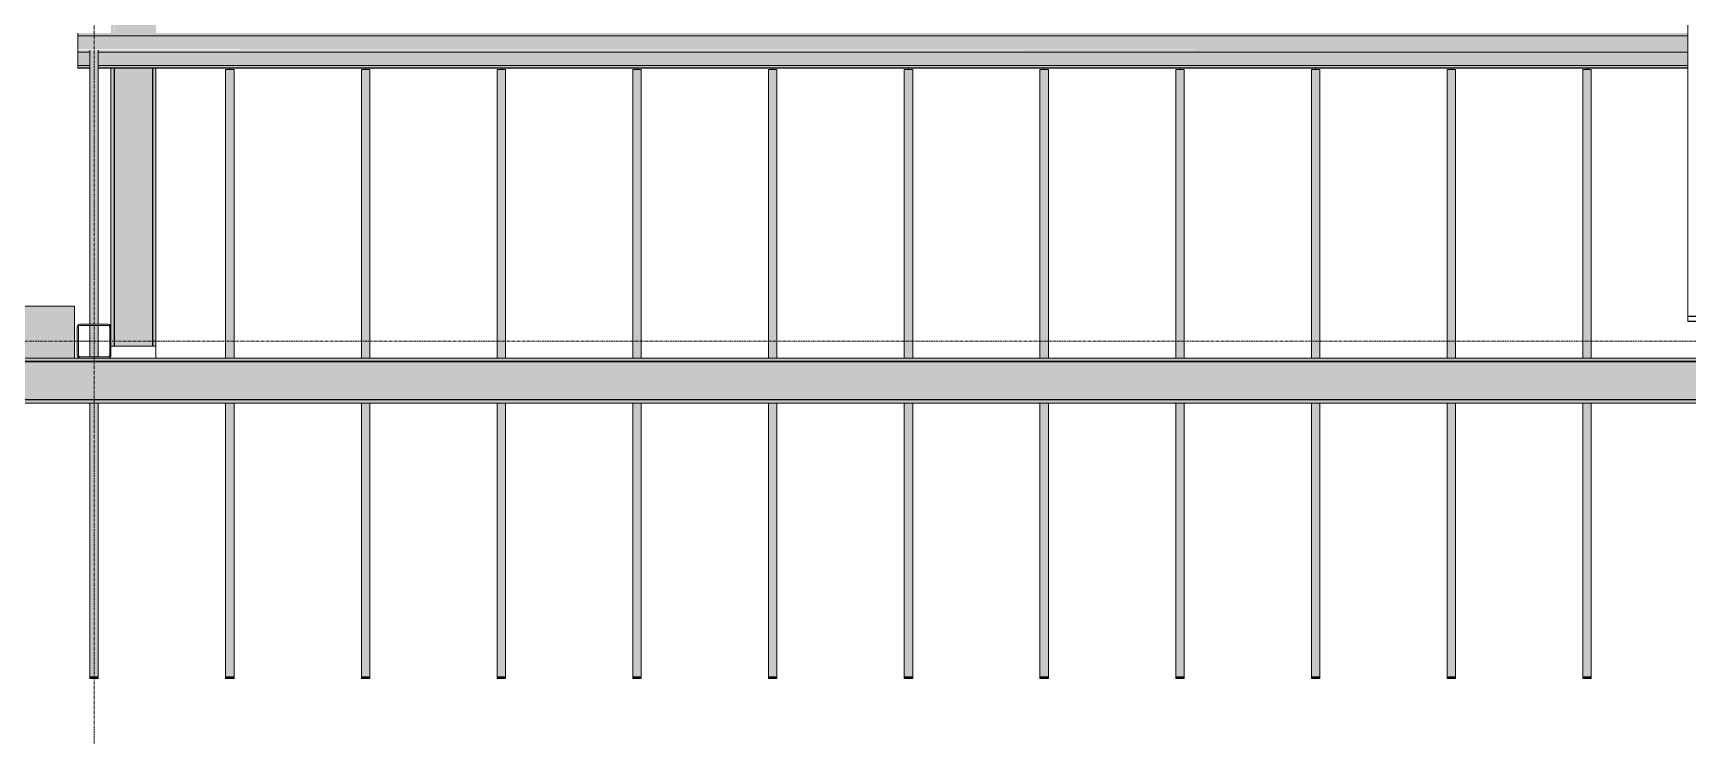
# Model space of a CAD drawing. Header units: inches. Extents: x 20139 to 37433, y -23296 to -20170.
# Drawn here: x 22785.5 to 23079.7, y -22854.4 to -22729.6 of the extents above; entities that cross this region are included whole.
import ezdxf

# ---------------------------------------------------------------- set-up
doc = ezdxf.new("R2010")
doc.units = ezdxf.units.IN
doc.header["$MEASUREMENT"] = 0
doc.linetypes.add('Grid Line 1_2_', pattern=[0.875, 0.5, -0.125, 0.125, -0.125])
for name, color, linetype, lineweight in [('S-BEAM', 12, 'Continuous', 9), ('S-COLS', 52, 'Continuous', 9), ('S-GRID', 1, 'Continuous', 9)]:
    doc.layers.add(name, color=color, linetype=linetype, lineweight=lineweight)

# ---------------------------------------------------------------- blocks, each defined once
blk = doc.blocks.new('W-Wide Flange - W21X166-782530-Structural Framing')
at = {"layer": 'S-BEAM'}
for p, q in [((23079.69, -22779.87), (23079.69, -22368.05)), ((23079.69, -22779.92), (23079.69, -22779.87)), ((23079.69, -22779.87), (23092.09, -22779.87)), ((23084.63, -22779.92), (23079.69, -22779.92)), ((23079.69, -22780.75), (23079.69, -22779.92)), ((23079.69, -22780.8), (23079.69, -22780.75)), ((23079.69, -22780.75), (23084.63, -22780.75)), ((23092.09, -22780.8), (23079.69, -22780.8))]:
    blk.add_line(p, q, dxfattribs=at)
blk = doc.blocks.new('Girt_C - 8_D-767115-Structural Framing')
at = {"layer": 'S-BEAM'}
for points in [[(24526.39, -22787.88), (24526.39, -22787.3), (22076.14, -22787.3), (22076.14, -22787.88), (24497.74, -22787.88)], [(22076.14, -22794.66), (24526.39, -22794.66), (24526.39, -22787.95), (22076.14, -22787.95), (22076.14, -22791.95)], [(24526.39, -22795.3), (24526.39, -22794.73), (22076.14, -22794.73), (22076.14, -22795.3), (24497.74, -22795.3)]]:
    blk.add_hatch(color=256, dxfattribs=at).paths.add_polyline_path(points, flags=0)
for p, q in [((22793.86, -22787.3), (22076.14, -22787.3)), ((23083.36, -22787.3), (22798.92, -22787.3)), ((22076.14, -22787.88), (24526.39, -22787.88)), ((22076.14, -22787.95), (24526.39, -22787.95)), ((22076.14, -22794.66), (24526.39, -22794.66)), ((22076.14, -22794.73), (24526.39, -22794.73)), ((22076.14, -22795.3), (24526.39, -22795.3))]:
    blk.add_line(p, q, dxfattribs=at)
blk = doc.blocks.new('W-Wide Flange - W21X166-807736-Structural Framing')
at = {"layer": 'S-BEAM'}
blk.add_hatch(color=256, dxfattribs=at).paths.add_polyline_path([(22441.38, -22787.3), (22792.89, -22787.3), (22792.89, -22778.1), (22077.06, -22778.1), (22077.06, -22787.3), (22424.1, -22787.3)], flags=0)
for p in [(22077.06, -22778.1), (22792.89, -22787.3)]:
    blk.add_line(p, (22792.89, -22778.1), dxfattribs=at)
blk = doc.blocks.new('Girt_C - 8_D-815255-Structural Framing')
at = {"layer": 'S-BEAM'}
h = blk.add_hatch(color=256, dxfattribs=at)
h.paths.add_polyline_path([(22799.39, -22785.18), (22799.96, -22785.18), (22799.96, -22735.82), (22799.39, -22735.82), (22799.39, -22782.26)], flags=0)
h.paths.add_polyline_path([(22799.39, -22729.58), (22799.96, -22729.58), (22799.96, -22675.87), (22799.39, -22675.87), (22799.39, -22724.16)], flags=0)
h.paths.add_polyline_path([(22799.39, -22669.63), (22799.96, -22669.63), (22799.96, -22615.93), (22799.39, -22615.93)], flags=0)
h.paths.add_polyline_path([(22799.39, -22609.68), (22799.96, -22609.68), (22799.96, -22555.98), (22799.39, -22555.98), (22799.39, -22569.23)], flags=0)
h.paths.add_polyline_path([(22799.96, -22549.73), (22799.96, -22496.03), (22799.39, -22496.03), (22799.39, -22549.73)], flags=0)
h.paths.add_polyline_path([(22799.96, -22489.79), (22799.96, -22436.08), (22799.39, -22436.08), (22799.39, -22489.79)], flags=0)
h.paths.add_polyline_path([(22799.96, -22429.84), (22799.96, -22376.13), (22799.39, -22376.13), (22799.39, -22429.84)], flags=0)
h = blk.add_hatch(color=256, dxfattribs=at)
h.paths.add_polyline_path([(22800.04, -22785.18), (22806.75, -22785.18), (22806.75, -22735.82), (22800.04, -22735.82), (22800.04, -22782.26)], flags=0)
h.paths.add_polyline_path([(22806.75, -22729.58), (22806.75, -22675.87), (22800.04, -22675.87), (22800.04, -22729.58)], flags=0)
h.paths.add_polyline_path([(22800.04, -22669.63), (22806.75, -22669.63), (22806.75, -22615.93), (22800.04, -22615.93)], flags=0)
h.paths.add_polyline_path([(22806.75, -22609.68), (22806.75, -22555.98), (22800.04, -22555.98), (22800.04, -22609.68)], flags=0)
h.paths.add_polyline_path([(22804.27, -22549.73), (22806.75, -22549.73), (22806.75, -22496.03), (22800.04, -22496.03), (22800.04, -22549.73)], flags=0)
h.paths.add_polyline_path([(22800.04, -22489.79), (22806.75, -22489.79), (22806.75, -22436.08), (22800.04, -22436.08)], flags=0)
h.paths.add_polyline_path([(22806.75, -22429.84), (22806.75, -22376.13), (22800.04, -22376.13), (22800.04, -22429.84)], flags=0)
h = blk.add_hatch(color=256, dxfattribs=at)
h.paths.add_polyline_path([(22806.82, -22785.18), (22807.39, -22785.18), (22807.39, -22735.82), (22806.82, -22735.82), (22806.82, -22762.9)], flags=0)
h.paths.add_polyline_path([(22806.82, -22729.58), (22807.39, -22729.58), (22807.39, -22675.87), (22806.82, -22675.87), (22806.82, -22724.16)], flags=0)
h.paths.add_polyline_path([(22807.39, -22669.63), (22807.39, -22615.93), (22806.82, -22615.93), (22806.82, -22669.63)], flags=0)
h.paths.add_polyline_path([(22806.82, -22609.68), (22807.39, -22609.68), (22807.39, -22555.98), (22806.82, -22555.98), (22806.82, -22569.23)], flags=0)
h.paths.add_polyline_path([(22806.82, -22549.73), (22807.39, -22549.73), (22807.39, -22496.03), (22806.82, -22496.03), (22806.82, -22530.49)], flags=0)
h.paths.add_polyline_path([(22807.39, -22489.79), (22807.39, -22436.08), (22806.82, -22436.08), (22806.82, -22489.79)], flags=0)
h.paths.add_polyline_path([(22806.82, -22429.84), (22807.39, -22429.84), (22807.39, -22376.13), (22806.82, -22376.13), (22806.82, -22414.29)], flags=0)
h = blk.add_hatch(color=256, dxfattribs=at)
h.paths.add_polyline_path([(22799.96, -22785.18), (22800.04, -22785.18), (22799.96, -22782.26)], flags=0)
h.paths.add_polyline_path([(22799.96, -22489.79), (22800.04, -22489.79), (22799.96, -22436.08)], flags=0)
h.paths.add_polyline_path([(22799.96, -22429.84), (22800.04, -22429.84), (22799.96, -22414.29)], flags=0)
h = blk.add_hatch(color=256, dxfattribs=at)
h.paths.add_polyline_path([(22806.75, -22785.18), (22806.82, -22785.18), (22806.75, -22762.9)], flags=0)
h.paths.add_polyline_path([(22806.75, -22729.58), (22806.82, -22729.58), (22806.75, -22724.16)], flags=0)
h.paths.add_polyline_path([(22806.75, -22609.68), (22806.82, -22609.68), (22806.75, -22569.23)], flags=0)
h.paths.add_polyline_path([(22806.75, -22549.73), (22806.82, -22549.73), (22806.75, -22530.49)], flags=0)
h.paths.add_polyline_path([(22806.75, -22429.84), (22806.82, -22429.84), (22806.75, -22414.29)], flags=0)
for p, q in [((22799.39, -22735.82), (22799.39, -22781.77)), ((22799.96, -22735.82), (22799.96, -22785.18)), ((22800.04, -22735.82), (22800.04, -22785.18)), ((22806.75, -22735.82), (22806.75, -22785.18)), ((22806.82, -22735.82), (22806.82, -22785.18)), ((22807.39, -22785.18), (22807.39, -22735.82)), ((22799.39, -22785.18), (22799.96, -22785.18)), ((22799.96, -22785.18), (22800.04, -22785.18)), ((22800.04, -22785.18), (22806.75, -22785.18)), ((22806.75, -22785.18), (22806.82, -22785.18)), ((22806.82, -22785.18), (22807.39, -22785.18))]:
    blk.add_line(p, q, dxfattribs=at)
blk = doc.blocks.new('Dimension Lumber - 2x8-834906-Structural Framing')
at = {"layer": 'S-BEAM'}
h = blk.add_hatch(color=256, dxfattribs=at)
h.paths.add_polyline_path([(22795.64, -22843.93), (22797.14, -22843.93), (22797.14, -22795.3), (22795.64, -22795.3), (22795.64, -22801.63)], flags=0)
h.paths.add_polyline_path([(22795.64, -22787.07), (22797.14, -22787.07), (22797.14, -22781.54), (22795.64, -22781.54), (22795.64, -22782.26)], flags=0)
h.paths.add_polyline_path([(22795.64, -22781.3), (22797.14, -22781.3), (22797.14, -22732.62), (22795.64, -22732.62), (22795.64, -22762.9)], flags=0)
blk.add_hatch(color=256, dxfattribs=at).paths.add_polyline_path([(22797.14, -22844.23), (22797.14, -22843.93), (22795.64, -22843.93), (22795.64, -22844.23)], flags=0)
for p, q in [((22795.64, -22781.3), (22795.64, -22732.62)), ((22797.14, -22781.3), (22797.14, -22732.62)), ((22795.64, -22787.07), (22795.64, -22781.54)), ((22797.14, -22787.07), (22797.14, -22781.54)), ((22795.64, -22843.93), (22795.64, -22795.3)), ((22797.14, -22843.93), (22797.14, -22795.3)), ((22795.64, -22844.23), (22795.64, -22843.93)), ((22795.64, -22843.93), (22797.14, -22843.93)), ((22797.14, -22844.23), (22795.64, -22844.23)), ((22797.14, -22843.93), (22797.14, -22844.23))]:
    blk.add_line(p, q, dxfattribs=at)
blk = doc.blocks.new('Dimension Lumber - 2x8-835966-Structural Framing')
at = {"layer": 'S-BEAM'}
h = blk.add_hatch(color=256, dxfattribs=at)
h.paths.add_polyline_path([(22821.27, -22843.93), (22821.27, -22795.3), (22819.77, -22795.3), (22819.77, -22843.93)], flags=0)
h.paths.add_polyline_path([(22819.77, -22787.3), (22821.27, -22787.3), (22821.27, -22736.04), (22819.77, -22736.04), (22819.77, -22762.9)], flags=0)
blk.add_hatch(color=256, dxfattribs=at).paths.add_polyline_path([(22821.27, -22844.23), (22821.27, -22843.93), (22819.77, -22843.93), (22819.77, -22844.23)], flags=0)
for p, q in [((22821.27, -22736.04), (22819.77, -22736.04)), ((22819.77, -22787.3), (22819.77, -22736.04)), ((22821.27, -22787.3), (22821.27, -22736.04)), ((22819.77, -22843.93), (22819.77, -22795.3)), ((22821.27, -22843.93), (22821.27, -22795.3)), ((22819.77, -22844.23), (22819.77, -22843.93)), ((22819.77, -22843.93), (22821.27, -22843.93)), ((22821.27, -22844.23), (22819.77, -22844.23)), ((22821.27, -22843.93), (22821.27, -22844.23))]:
    blk.add_line(p, q, dxfattribs=at)
blk = doc.blocks.new('Girt_Z - 8_D-834908-Structural Framing')
at = {"layer": 'S-BEAM'}
h = blk.add_hatch(color=256, dxfattribs=at)
h.paths.add_polyline_path([(23948.19, -22730.04), (23948.19, -22729.58), (23671.09, -22729.58), (23671.09, -22730.04), (23944.77, -22730.04)], flags=0)
h.paths.add_polyline_path([(23658.69, -22730.04), (23658.69, -22729.58), (23381.59, -22729.58), (23381.59, -22730.04), (23599.16, -22730.04)], flags=0)
h.paths.add_polyline_path([(23369.19, -22730.04), (23369.19, -22729.58), (23092.09, -22729.58), (23092.09, -22730.04), (23322.68, -22730.04)], flags=0)
h.paths.add_polyline_path([(23079.69, -22730.04), (23079.69, -22729.58), (22793.52, -22729.58), (22793.52, -22730.04), (23046.19, -22730.04)], flags=0)
h = blk.add_hatch(color=256, dxfattribs=at)
h.paths.add_polyline_path([(23948.19, -22732.4), (23948.19, -22730.04), (23671.09, -22730.04), (23671.09, -22732.4), (23944.77, -22732.4)], flags=0)
h.paths.add_polyline_path([(23658.69, -22732.4), (23658.69, -22730.04), (23381.59, -22730.04), (23381.59, -22732.4), (23599.16, -22732.4)], flags=0)
h.paths.add_polyline_path([(23369.19, -22732.4), (23369.19, -22730.04), (23092.09, -22730.04), (23092.09, -22732.4), (23322.68, -22732.4)], flags=0)
h.paths.add_polyline_path([(23079.69, -22732.4), (23079.69, -22730.04), (22793.52, -22730.04), (22793.52, -22732.4), (23046.19, -22732.4)], flags=0)
h = blk.add_hatch(color=256, dxfattribs=at)
h.paths.add_polyline_path([(23944.77, -22732.6), (23948.19, -22732.5), (23948.19, -22732.4), (23671.09, -22732.5), (23671.09, -22732.6), (23875.65, -22732.6)], flags=0)
h.paths.add_polyline_path([(23658.69, -22732.6), (23658.69, -22732.4), (23381.59, -22732.5), (23381.59, -22732.6), (23599.16, -22732.6)], flags=0)
h.paths.add_polyline_path([(23369.19, -22732.6), (23369.19, -22732.4), (23092.09, -22732.5), (23092.09, -22732.6), (23322.68, -22732.6)], flags=0)
h.paths.add_polyline_path([(23079.69, -22732.6), (23079.69, -22732.4), (22793.52, -22732.5), (22793.52, -22732.6), (23046.19, -22732.6)], flags=0)
h = blk.add_hatch(color=256, dxfattribs=at)
h.paths.add_polyline_path([(23948.19, -22732.91), (23948.19, -22732.6), (23671.09, -22732.6), (23671.09, -22732.91), (23944.77, -22732.91)], flags=0)
h.paths.add_polyline_path([(23658.69, -22732.91), (23658.69, -22732.6), (23381.59, -22732.6), (23381.59, -22732.91), (23599.16, -22732.91)], flags=0)
h.paths.add_polyline_path([(23369.19, -22732.91), (23369.19, -22732.6), (23092.09, -22732.6), (23092.09, -22732.91), (23322.68, -22732.91)], flags=0)
h.paths.add_polyline_path([(23079.69, -22732.91), (23079.69, -22732.6), (22793.52, -22732.62), (22793.52, -22732.91), (22795.64, -22732.91), (22795.64, -22732.62), (22797.14, -22732.62), (22797.14, -22732.91), (23046.19, -22732.91)], flags=0)
h = blk.add_hatch(color=256, dxfattribs=at)
h.paths.add_polyline_path([(23948.19, -22735.31), (23948.19, -22732.99), (23671.09, -22732.99), (23671.09, -22735.31), (23944.77, -22735.31)], flags=0)
h.paths.add_polyline_path([(23658.69, -22735.31), (23658.69, -22732.99), (23381.59, -22732.99), (23381.59, -22735.31), (23599.16, -22735.31)], flags=0)
h.paths.add_polyline_path([(23369.19, -22735.31), (23369.19, -22732.99), (23092.09, -22732.99), (23092.09, -22735.31), (23322.68, -22735.31)], flags=0)
h.paths.add_polyline_path([(23079.69, -22735.31), (23079.69, -22732.99), (22797.14, -22732.99), (22797.14, -22735.31), (23046.19, -22735.31)], flags=0)
h.paths.add_polyline_path([(22795.64, -22735.31), (22795.64, -22732.99), (22793.52, -22732.99), (22793.52, -22735.31)], flags=0)
h = blk.add_hatch(color=256, dxfattribs=at)
h.paths.add_polyline_path([(23658.69, -22732.99), (23658.69, -22732.91), (23599.16, -22732.99)], flags=0)
h.paths.add_polyline_path([(23369.19, -22732.99), (23369.19, -22732.91), (23322.68, -22732.99)], flags=0)
h.paths.add_polyline_path([(23079.69, -22732.99), (23079.69, -22732.91), (23046.19, -22732.99)], flags=0)
h = blk.add_hatch(color=256, dxfattribs=at)
h.paths.add_polyline_path([(23948.19, -22735.74), (23948.19, -22735.31), (23671.09, -22735.31), (23671.09, -22735.74), (23944.77, -22735.74)], flags=0)
h.paths.add_polyline_path([(23658.69, -22735.74), (23658.69, -22735.31), (23381.59, -22735.31), (23381.59, -22735.74), (23599.16, -22735.74)], flags=0)
h.paths.add_polyline_path([(23369.19, -22735.74), (23369.19, -22735.31), (23092.09, -22735.31), (23092.09, -22735.74), (23322.68, -22735.74)], flags=0)
h.paths.add_polyline_path([(23079.69, -22735.74), (23079.69, -22735.31), (22797.14, -22735.31), (22797.14, -22735.74), (23046.19, -22735.74)], flags=0)
h.paths.add_polyline_path([(22795.64, -22735.74), (22795.64, -22735.31), (22793.52, -22735.31), (22793.52, -22735.74)], flags=0)
h = blk.add_hatch(color=256, dxfattribs=at)
h.paths.add_polyline_path([(23948.19, -22735.82), (23948.19, -22735.74), (23944.77, -22735.82)], flags=0)
h.paths.add_polyline_path([(23658.69, -22735.82), (23658.69, -22735.74), (23599.16, -22735.82)], flags=0)
h.paths.add_polyline_path([(23369.19, -22735.82), (23369.19, -22735.74), (23322.68, -22735.82)], flags=0)
h.paths.add_polyline_path([(23079.69, -22735.82), (23079.69, -22735.74), (23046.19, -22735.82)], flags=0)
h.paths.add_polyline_path([(22795.64, -22735.82), (22795.64, -22735.74), (22793.52, -22735.82)], flags=0)
for p, q in [((22793.52, -22729.58), (22793.52, -22730.04)), ((22793.52, -22730.04), (22793.52, -22732.4)), ((23079.69, -22730.04), (22793.52, -22730.04)), ((22793.52, -22732.4), (22793.52, -22732.6)), ((22793.52, -22732.6), (22793.52, -22732.91)), ((22793.52, -22732.91), (22793.52, -22732.99)), ((22793.52, -22732.99), (22793.52, -22735.31)), ((22795.64, -22732.99), (22793.52, -22732.99)), ((23079.69, -22732.99), (22797.14, -22732.99)), ((22793.52, -22735.31), (22793.52, -22735.74)), ((22795.64, -22735.31), (22793.52, -22735.31)), ((22793.52, -22735.74), (22793.52, -22735.82)), ((22795.64, -22735.74), (22793.52, -22735.74)), ((22795.64, -22735.82), (22793.52, -22735.82)), ((23079.69, -22735.31), (22797.14, -22735.31)), ((23079.69, -22735.74), (22797.14, -22735.74)), ((23079.69, -22735.82), (22797.14, -22735.82))]:
    blk.add_line(p, q, dxfattribs=at)

msp = doc.modelspace()

# ---------------------------------------------------------------- hatches: boundary and pattern name
at = {"layer": 'S-COLS'}
h = msp.add_hatch(dxfattribs=at)
h.set_pattern_fill('FP_1', color=256, style=0, pattern_type=2)
h.set_pattern_definition([(45, (0, 0), (-23.758788, 23.758788), []), (45, (0, 36), (-23.758788, 23.758788), [])])
h.paths.add_polyline_path([(22798.92423, -22787.30281), (22799.25374, -22787.16632), (22799.39023, -22786.83681), (22799.08898, -22787.00157)], flags=0)
h.paths.add_polyline_path([(22793.85623, -22787.30281), (22798.92423, -22787.30281), (22798.92423, -22787.06981), (22793.85623, -22787.06981)], flags=0)
h.paths.add_polyline_path([(22793.85623, -22787.30281), (22793.69147, -22787.00157), (22793.39023, -22786.83681), (22793.52671, -22787.16632)], flags=0)
h.paths.add_polyline_path([(22799.39023, -22781.76881), (22799.25374, -22781.4393), (22798.92423, -22781.30281), (22799.08898, -22781.60405)], flags=0)
h.paths.add_polyline_path([(22799.39023, -22786.83681), (22799.39023, -22781.76881), (22799.15723, -22781.76881), (22799.15723, -22786.83681)], flags=0)
h.paths.add_polyline_path([(22793.39023, -22781.76881), (22793.69147, -22781.60405), (22793.85623, -22781.30281), (22793.52671, -22781.4393)], flags=0)
h.paths.add_polyline_path([(22793.62323, -22786.83681), (22793.62323, -22781.76881), (22793.39023, -22781.76881), (22793.39023, -22786.83681)], flags=0)
h.paths.add_polyline_path([(22798.92423, -22781.53581), (22798.92423, -22781.30281), (22793.85623, -22781.30281), (22793.85623, -22781.53581)], flags=0)

# ---------------------------------------------------------------- linework, layer by layer
at = {"layer": 'S-BEAM'}
for p, q in [((22820.51523, -22736.0445), (22820.51523, -22735.82283)), ((22844.64023, -22736.0445), (22844.64023, -22735.82283)), ((22868.76523, -22736.0445), (22868.76523, -22735.82283)), ((22892.89023, -22736.0445), (22892.89023, -22735.82283)), ((22917.01523, -22736.0445), (22917.01523, -22735.82283)), ((22941.14023, -22736.0445), (22941.14023, -22735.82283)), ((22965.26523, -22736.0445), (22965.26523, -22735.82283)), ((22989.39023, -22736.0445), (22989.39023, -22735.82283)), ((23013.51523, -22736.0445), (23013.51523, -22735.82283)), ((23037.64023, -22736.0445), (23037.64023, -22735.82283)), ((23061.76523, -22736.0445), (23061.76523, -22735.82283)), ((22792.89066, -22784.30281), (22793.39023, -22784.30281)), ((22793.62323, -22784.30281), (22795.64023, -22784.30281)), ((22807.39023, -22785.17781), (22807.39023, -22787.30281))]:
    msp.add_line(p, q, dxfattribs=at)
at = {"layer": 'S-COLS', "lineweight": 15}
for p, q in [((22793.85623, -22781.30281), (22798.92423, -22781.30281)), ((22798.92423, -22781.53581), (22793.85623, -22781.53581)), ((22793.39023, -22786.83681), (22793.39023, -22781.76881)), ((22793.62323, -22781.76881), (22793.62323, -22786.83681)), ((22799.15723, -22786.83681), (22799.15723, -22781.76881)), ((22799.39023, -22781.76881), (22799.39023, -22786.83681)), ((22793.85623, -22787.06981), (22798.92423, -22787.06981)), ((22798.92423, -22787.30281), (22793.85623, -22787.30281))]:
    msp.add_line(p, q, dxfattribs=at)
for centre, radius, start, end in [((22793.85623, -22781.76881), 0.466, 90, 180), ((22793.85623, -22781.76881), 0.233, 90, 180), ((22798.92423, -22781.76881), 0.466, 0, 90), ((22798.92423, -22781.76881), 0.233, 0, 90), ((22793.85623, -22786.83681), 0.466, 180, 270), ((22793.85623, -22786.83681), 0.233, 180, 270), ((22798.92423, -22786.83681), 0.466, 270, 0), ((22798.92423, -22786.83681), 0.233, 270, 0)]:
    msp.add_arc(centre, radius, start, end, dxfattribs=at)
at = {"layer": 'S-GRID', "linetype": 'Grid Line 1_2_'}
for p, q in [((22796.39023, -23275.7461), (22796.39023, -20486.01334)), ((26605.69865, -22784.30281), (21698.58403, -22784.30281))]:
    msp.add_line(p, q, dxfattribs=at)

# ---------------------------------------------------------------- block references
at = {"layer": 'S-BEAM'}
for name, p in [('W-Wide Flange - W21X166-782530-Structural Framing', (0, 0)), ('Girt_C - 8_D-815255-Structural Framing', (0, 0)), ('Girt_Z - 8_D-834908-Structural Framing', (0, 0)), ('Dimension Lumber - 2x8-834906-Structural Framing', (0, 0)), ('Dimension Lumber - 2x8-835966-Structural Framing', (0, 0)), ('Dimension Lumber - 2x8-835966-Structural Framing', (24.125, 0)), ('Dimension Lumber - 2x8-835966-Structural Framing', (48.25, 0)), ('Dimension Lumber - 2x8-835966-Structural Framing', (72.375, 0)), ('Dimension Lumber - 2x8-835966-Structural Framing', (96.5, 0)), ('Dimension Lumber - 2x8-835966-Structural Framing', (120.625, 0)), ('Dimension Lumber - 2x8-835966-Structural Framing', (144.75, 0)), ('Dimension Lumber - 2x8-835966-Structural Framing', (168.875, 0)), ('Dimension Lumber - 2x8-835966-Structural Framing', (193, 0)), ('Dimension Lumber - 2x8-835966-Structural Framing', (217.125, 0)), ('Dimension Lumber - 2x8-835966-Structural Framing', (241.25, 0)), ('W-Wide Flange - W21X166-807736-Structural Framing', (0, 0)), ('Girt_C - 8_D-767115-Structural Framing', (0, 0))]:
    msp.add_blockref(name, p, dxfattribs=at)

doc.saveas('drawing.dxf')
